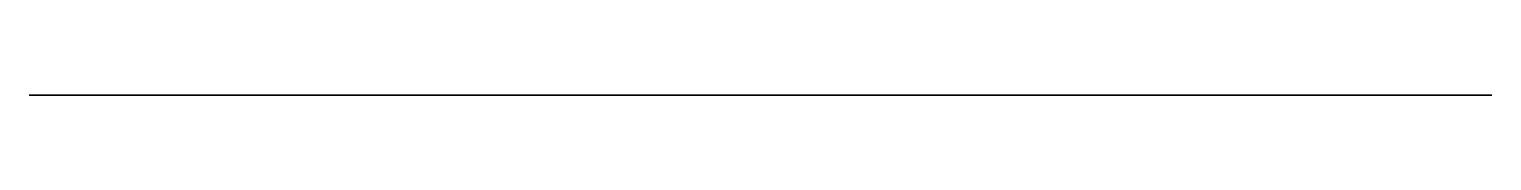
# Model space of a CAD drawing. Header units: millimetres. Extents: x 114.9 to 178.3, y 0 to 0.
import ezdxf

# ---------------------------------------------------------------- set-up
doc = ezdxf.new("R2010")
doc.units = ezdxf.units.MM
doc.layers.get('0').update_dxf_attribs({"color": 173, "true_color": 0x5858e1})

msp = doc.modelspace()

# ---------------------------------------------------------------- linework, layer by layer
at = {"color": 221, "true_color": 0xe5a6d7}
msp.add_polyline3d([(141.087, 0, 2.471), (140.556, 0, 2.956), (140.282, 0, 3.184), (140, 0, 3.398), (139.707, 0, 3.594), (139.555, 0, 3.683), (139.401, 0, 3.767), (139.243, 0, 3.844), (139.081, 0, 3.914), (138.915, 0, 3.977), (138.744, 0, 4.031), (138.571, 0, 4.078), (138.396, 0, 4.119), (138.22, 0, 4.152), (138.044, 0, 4.179), (137.866, 0, 4.199), (137.689, 0, 4.212), (137.511, 0, 4.219), (137.333, 0, 4.219), (137.155, 0, 4.212), (136.978, 0, 4.198), (136.801, 0, 4.178), (136.624, 0, 4.151), (136.449, 0, 4.117), (136.275, 0, 4.076), (136.102, 0, 4.029), (135.93, 0, 3.975), (135.629, 0, 3.863), (135.338, 0, 3.731), (135.057, 0, 3.579), (134.788, 0, 3.41), (134.53, 0, 3.222), (134.286, 0, 3.018), (134.056, 0, 2.797), (133.841, 0, 2.561), (133.837, 0, 2.557), (133.834, 0, 2.553), (133.83, 0, 2.549), (133.827, 0, 2.546), (133.823, 0, 2.543), (133.819, 0, 2.54), (133.815, 0, 2.537), (133.811, 0, 2.534), (133.807, 0, 2.532), (133.802, 0, 2.529), (133.798, 0, 2.527), (133.794, 0, 2.525), (133.789, 0, 2.523), (133.785, 0, 2.521), (133.776, 0, 2.518), (133.767, 0, 2.516), (133.758, 0, 2.514), (133.748, 0, 2.513), (133.739, 0, 2.513), (133.73, 0, 2.513), (133.72, 0, 2.513), (133.711, 0, 2.515), (133.702, 0, 2.517), (133.693, 0, 2.519), (133.684, 0, 2.522), (133.675, 0, 2.526), (133.666, 0, 2.53), (133.658, 0, 2.535), (133.65, 0, 2.54), (133.643, 0, 2.546), (133.635, 0, 2.553), (133.629, 0, 2.56), (133.625, 0, 2.563), (133.622, 0, 2.567), (133.619, 0, 2.571), (133.616, 0, 2.575), (133.614, 0, 2.58), (133.611, 0, 2.584), (133.608, 0, 2.588), (133.606, 0, 2.593), (133.604, 0, 2.598), (133.602, 0, 2.603), (133.6, 0, 2.608), (133.598, 0, 2.613), (133.597, 0, 2.618), (133.595, 0, 2.624), (133.556, 0, 2.767), (133.509, 0, 2.908), (133.454, 0, 3.045), (133.393, 0, 3.179), (133.324, 0, 3.309), (133.249, 0, 3.435), (133.168, 0, 3.557), (133.08, 0, 3.674), (132.985, 0, 3.787), (132.885, 0, 3.894), (132.779, 0, 3.997), (132.667, 0, 4.093), (132.55, 0, 4.184), (132.428, 0, 4.269), (132.301, 0, 4.347), (132.168, 0, 4.419), (132.015, 0, 4.491), (131.858, 0, 4.554), (131.699, 0, 4.606), (131.538, 0, 4.648), (131.374, 0, 4.68), (131.21, 0, 4.703), (131.045, 0, 4.715), (130.88, 0, 4.717), (130.714, 0, 4.71), (130.55, 0, 4.693), (130.386, 0, 4.665), (130.224, 0, 4.628), (130.064, 0, 4.581), (129.907, 0, 4.524), (129.752, 0, 4.457), (129.601, 0, 4.38), (129.484, 0, 4.313), (129.372, 0, 4.24), (129.263, 0, 4.163), (129.159, 0, 4.08), (129.06, 0, 3.993), (128.965, 0, 3.902), (128.875, 0, 3.806), (128.789, 0, 3.707), (128.708, 0, 3.603), (128.633, 0, 3.496), (128.563, 0, 3.385), (128.498, 0, 3.271), (128.438, 0, 3.154), (128.384, 0, 3.034), (128.336, 0, 2.912), (128.293, 0, 2.787), (128.292, 0, 2.782), (128.29, 0, 2.778), (128.288, 0, 2.774), (128.287, 0, 2.771), (128.285, 0, 2.767), (128.283, 0, 2.763), (128.28, 0, 2.76), (128.278, 0, 2.757), (128.276, 0, 2.754), (128.273, 0, 2.751), (128.271, 0, 2.748), (128.268, 0, 2.746), (128.265, 0, 2.743), (128.263, 0, 2.741), (128.26, 0, 2.739), (128.257, 0, 2.737), (128.254, 0, 2.735), (128.251, 0, 2.734), (128.248, 0, 2.732), (128.245, 0, 2.731), (128.241, 0, 2.729), (128.238, 0, 2.728), (128.235, 0, 2.727), (128.231, 0, 2.726), (128.228, 0, 2.726), (128.225, 0, 2.725), (128.221, 0, 2.725), (128.218, 0, 2.724), (128.215, 0, 2.724), (128.211, 0, 2.724), (128.208, 0, 2.724), (128.204, 0, 2.724), (128.201, 0, 2.725), (128.198, 0, 2.725), (128.194, 0, 2.726), (128.191, 0, 2.727), (128.187, 0, 2.727), (128.184, 0, 2.728), (128.181, 0, 2.729), (128.178, 0, 2.731), (128.175, 0, 2.732), (128.171, 0, 2.733), (128.168, 0, 2.735), (128.165, 0, 2.736), (128.163, 0, 2.738), (128.16, 0, 2.74), (128.157, 0, 2.742), (128.154, 0, 2.744), (128.152, 0, 2.746), (128.149, 0, 2.748), (128.147, 0, 2.751), (128.144, 0, 2.753), (128.142, 0, 2.756), (128.14, 0, 2.759), (128.138, 0, 2.761), (128.136, 0, 2.764), (128.134, 0, 2.767), (128.132, 0, 2.77), (128.131, 0, 2.773), (128.129, 0, 2.777), (128.128, 0, 2.78), (128.127, 0, 2.784), (128.126, 0, 2.787), (128.125, 0, 2.791), (128.101, 0, 2.898), (128.072, 0, 3.004), (128.038, 0, 3.109), (128.001, 0, 3.212), (127.959, 0, 3.314), (127.913, 0, 3.414), (127.863, 0, 3.512), (127.809, 0, 3.609), (127.712, 0, 3.761), (127.606, 0, 3.905), (127.49, 0, 4.042), (127.366, 0, 4.171), (127.234, 0, 4.291), (127.093, 0, 4.402), (126.945, 0, 4.504), (126.791, 0, 4.596), (126.711, 0, 4.638), (126.63, 0, 4.677), (126.548, 0, 4.713), (126.465, 0, 4.746), (126.296, 0, 4.802), (126.123, 0, 4.848), (125.948, 0, 4.883), (125.771, 0, 4.907), (125.592, 0, 4.922), (125.411, 0, 4.926), (117.795, 0, 4.926), (117.705, 0, 4.924), (117.616, 0, 4.919), (117.526, 0, 4.911), (117.437, 0, 4.899), (117.261, 0, 4.867), (117.087, 0, 4.824), (116.917, 0, 4.769), (116.749, 0, 4.704), (116.585, 0, 4.63), (116.426, 0, 4.546), (116.271, 0, 4.453), (116.123, 0, 4.352), (115.982, 0, 4.242), (115.847, 0, 4.124), (115.72, 0, 3.998), (115.601, 0, 3.865), (115.489, 0, 3.724), (115.386, 0, 3.577), (115.315, 0, 3.463), (115.249, 0, 3.346), (115.189, 0, 3.226), (115.134, 0, 3.105), (115.084, 0, 2.98), (115.041, 0, 2.854), (115.003, 0, 2.726), (114.97, 0, 2.597), (114.952, 0, 2.508), (114.938, 0, 2.418), (114.921, 0, 2.238), (114.911, 0, 1.873), (114.911, 0, -12.824), (131.325, 0, -12.824), (132.959, 0, -11.153), (161.056, 0, -11.153), (162.638, 0, -12.824), (178.32, 0, -12.824), (178.32, 0, -6.988), (178.319, 0, -6.958), (178.316, 0, -6.929), (178.311, 0, -6.901), (178.308, 0, -6.887), (178.305, 0, -6.874), (178.301, 0, -6.861), (178.296, 0, -6.848), (178.292, 0, -6.836), (178.287, 0, -6.824), (178.281, 0, -6.812), (178.275, 0, -6.801), (178.269, 0, -6.79), (178.263, 0, -6.78), (178.256, 0, -6.77), (178.249, 0, -6.761), (178.241, 0, -6.752), (178.234, 0, -6.744), (178.226, 0, -6.737), (178.217, 0, -6.73), (178.209, 0, -6.723), (178.2, 0, -6.717), (178.191, 0, -6.712), (178.182, 0, -6.707), (178.173, 0, -6.703), (178.168, 0, -6.702), (178.163, 0, -6.7), (178.159, 0, -6.699), (178.154, 0, -6.697), (178.149, 0, -6.696), (178.144, 0, -6.695), (178.139, 0, -6.695), (178.134, 0, -6.694), (178.129, 0, -6.694), (178.124, 0, -6.694), (174.444, 0, -6.694), (174.276, 0, -6.695), (174.108, 0, -6.688), (173.941, 0, -6.673), (173.774, 0, -6.65), (173.61, 0, -6.619), (173.446, 0, -6.579), (173.285, 0, -6.532), (173.126, 0, -6.477), (172.969, 0, -6.414), (172.816, 0, -6.344), (172.667, 0, -6.267), (172.522, 0, -6.183), (172.382, 0, -6.091), (172.245, 0, -5.993), (172.114, 0, -5.888), (171.987, 0, -5.777), (171.927, 0, -5.718), (171.869, 0, -5.658), (171.76, 0, -5.532), (171.66, 0, -5.399), (171.565, 0, -5.262), (171.199, 0, -4.697), (171.095, 0, -4.552), (170.984, 0, -4.411), (170.867, 0, -4.277), (170.744, 0, -4.149), (170.615, 0, -4.026), (170.482, 0, -3.91), (170.343, 0, -3.8), (170.2, 0, -3.697), (170.052, 0, -3.6), (169.899, 0, -3.51), (169.743, 0, -3.428), (169.582, 0, -3.352), (169.418, 0, -3.284), (169.251, 0, -3.223), (169.08, 0, -3.17), (168.906, 0, -3.125), (168.731, 0, -3.088), (168.554, 0, -3.059), (168.377, 0, -3.038), (168.2, 0, -3.026), (168.023, 0, -3.022), (167.846, 0, -3.026), (167.669, 0, -3.038), (167.493, 0, -3.059), (167.319, 0, -3.087), (167.146, 0, -3.123), (166.974, 0, -3.168), (166.805, 0, -3.22), (166.638, 0, -3.28), (166.473, 0, -3.348), (166.311, 0, -3.424), (166.152, 0, -3.507), (166.014, 0, -3.588), (165.879, 0, -3.674), (165.749, 0, -3.766), (165.622, 0, -3.862), (165.5, 0, -3.964), (165.383, 0, -4.07), (165.27, 0, -4.181), (165.162, 0, -4.296), (165.059, 0, -4.416), (164.96, 0, -4.54), (164.867, 0, -4.667), (164.779, 0, -4.799), (164.697, 0, -4.934), (164.62, 0, -5.073), (164.548, 0, -5.215), (164.483, 0, -5.36), (164.481, 0, -5.364), (164.479, 0, -5.368), (164.477, 0, -5.372), (164.475, 0, -5.375), (164.473, 0, -5.378), (164.471, 0, -5.382), (164.468, 0, -5.385), (164.466, 0, -5.388), (164.463, 0, -5.39), (164.46, 0, -5.393), (164.457, 0, -5.396), (164.455, 0, -5.398), (164.452, 0, -5.4), (164.449, 0, -5.403), (164.446, 0, -5.405), (164.442, 0, -5.407), (164.439, 0, -5.408), (164.436, 0, -5.41), (164.433, 0, -5.412), (164.429, 0, -5.413), (164.426, 0, -5.414), (164.422, 0, -5.415), (164.419, 0, -5.416), (164.415, 0, -5.417), (164.412, 0, -5.418), (164.408, 0, -5.419), (164.405, 0, -5.419), (164.401, 0, -5.42), (164.394, 0, -5.42), (164.387, 0, -5.42), (164.379, 0, -5.419), (164.376, 0, -5.419), (164.372, 0, -5.418), (164.369, 0, -5.418), (164.365, 0, -5.417), (164.362, 0, -5.416), (164.358, 0, -5.415), (164.355, 0, -5.413), (164.351, 0, -5.412), (164.348, 0, -5.41), (164.345, 0, -5.409), (164.341, 0, -5.407), (164.338, 0, -5.405), (164.335, 0, -5.403), (164.332, 0, -5.401), (164.329, 0, -5.399), (164.326, 0, -5.397), (164.324, 0, -5.394), (164.321, 0, -5.391), (164.318, 0, -5.389), (164.316, 0, -5.386), (164.313, 0, -5.383), (164.311, 0, -5.38), (164.309, 0, -5.377), (164.307, 0, -5.373), (164.305, 0, -5.37), (164.303, 0, -5.366), (164.301, 0, -5.362), (164.299, 0, -5.359), (164.298, 0, -5.355), (164.296, 0, -5.351), (164.25, 0, -5.212), (164.197, 0, -5.076), (164.139, 0, -4.942), (164.075, 0, -4.812), (164.006, 0, -4.684), (163.931, 0, -4.56), (163.851, 0, -4.439), (163.766, 0, -4.322), (163.676, 0, -4.208), (163.581, 0, -4.098), (163.481, 0, -3.992), (163.377, 0, -3.891), (163.268, 0, -3.794), (163.155, 0, -3.701), (163.038, 0, -3.613), (162.916, 0, -3.53), (162.774, 0, -3.442), (162.629, 0, -3.363), (162.481, 0, -3.29), (162.329, 0, -3.225), (162.176, 0, -3.168), (162.019, 0, -3.118), (161.861, 0, -3.076), (161.701, 0, -3.041), (161.539, 0, -3.015), (161.377, 0, -2.996), (161.213, 0, -2.985), (161.049, 0, -2.982), (160.884, 0, -2.988), (160.72, 0, -3.001), (160.555, 0, -3.022), (160.392, 0, -3.051), (160.231, 0, -3.09), (160.075, 0, -3.138), (159.923, 0, -3.195), (159.776, 0, -3.26), (159.634, 0, -3.333), (159.495, 0, -3.413), (159.359, 0, -3.5), (159.227, 0, -3.593), (158.972, 0, -3.794), (158.728, 0, -4.014), (158.26, 0, -4.486), (158.165, 0, -4.584), (158.064, 0, -4.679), (157.847, 0, -4.862), (157.613, 0, -5.035), (157.366, 0, -5.195), (157.111, 0, -5.342), (156.851, 0, -5.475), (156.59, 0, -5.59), (156.332, 0, -5.688), (156.223, 0, -5.723), (156.111, 0, -5.753), (155.996, 0, -5.779), (155.878, 0, -5.801), (155.757, 0, -5.818), (155.634, 0, -5.831), (155.381, 0, -5.845), (155.121, 0, -5.845), (154.855, 0, -5.831), (154.586, 0, -5.804), (154.316, 0, -5.766), (153.776, 0, -5.661), (153.249, 0, -5.522), (152.75, 0, -5.36), (152.293, 0, -5.184), (151.678, 0, -4.908), (151.051, 0, -4.597), (149.787, 0, -3.899), (147.38, 0, -2.417), (145.657, 0, -1.248), (143.975, 0, -0.002), (143.036, 0, 0.743), (142.124, 0, 1.523)], close=True, dxfattribs=at)

doc.saveas('drawing.dxf')
